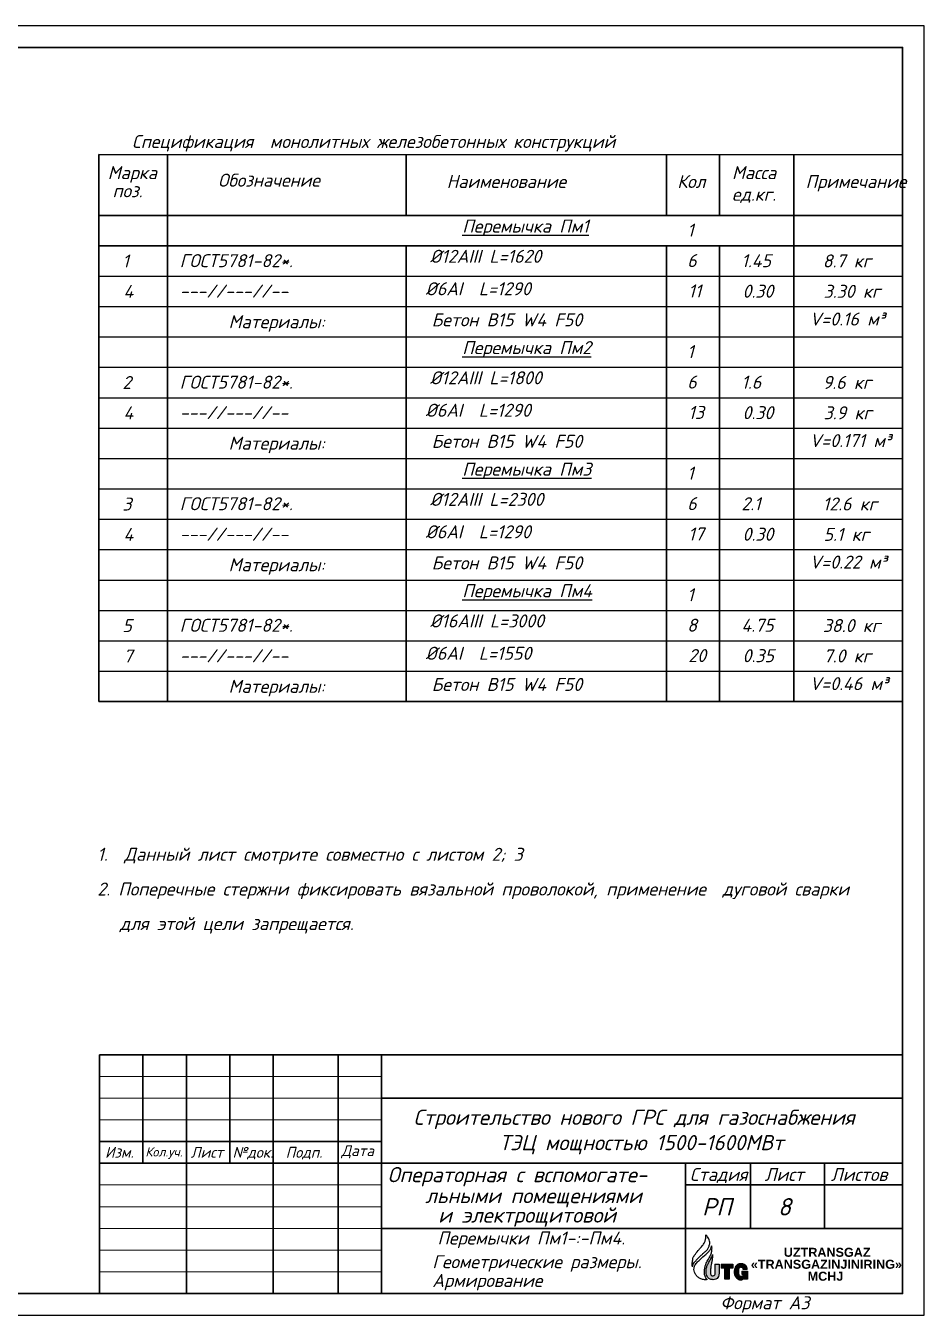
# Model space of a CAD drawing. Extents: x 108150 to 142535, y -18867 to -9422.
# Drawn here: x 137479.4 to 137686.3, y -16848.3 to -16551.3 of the extents above; entities that cross this region are included whole.
import ezdxf

# ---------------------------------------------------------------- set-up
doc = ezdxf.new("R2010")
doc.units = 0
doc.header["$MEASUREMENT"] = 0
doc.layers.add('12321', color=7, linetype='Continuous')
doc.layers.add('PDF2_Text', color=5, linetype='Continuous')
for name, color, linetype, lineweight in [('SNOVNOY', 3, 'Continuous', 70), ('Выносные', 8, 'Continuous', 15), ('осн', 3, 'Continuous', 70), ('Текст', 2, 'Continuous', 15)]:
    doc.layers.add(name, color=color, linetype=linetype, lineweight=lineweight)
doc.styles.add('PDF Arial', font='arial.ttf')
doc.styles.add('ГОСТ -3', font='isocpeui.ttf', dxfattribs={"height": 3})
doc.styles.add('ГОСТ2.5', font='isocpeur.ttf', dxfattribs={"oblique": 15, "height": 2.5})

msp = doc.modelspace()

# ---------------------------------------------------------------- hatches: boundary and pattern name
at = {"layer": '12321', "lineweight": 25, "ltscale": 2}
h = msp.add_hatch(color=170, dxfattribs=at)
h.dxf.hatch_style = 1
edge = h.paths.add_edge_path()
edge.add_line((137639.0677, -16836.5667), (137638.1125, -16836.5667))
edge.add_line((137638.1125, -16836.5667), (137638.1125, -16838.7818))
edge.add_spline(control_points=[(137638.1125, -16838.7818), (137638.0996, -16838.8928), (137638.0794, -16839.0664), (137637.9137, -16839.2786), (137637.7011, -16839.3199), (137637.4852, -16839.3342), (137637.3294, -16839.2021), (137637.2367, -16839.0142), (137637.1981, -16838.7895), (137637.2024, -16838.4137), (137637.1851, -16837.9475), (137637.2252, -16837.432), (137637.2858, -16836.9256), (137637.4118, -16836.4451), (137637.4809, -16835.8408), (137637.6451, -16835.1804), (137637.6355, -16834.6603), (137637.6304, -16834.3834)], knot_values=[0, 0, 0, 0, 0.32175029, 0.50372886, 0.7413174, 0.93122956, 1.11213119, 1.29654799, 1.53988838, 1.77020295, 2.39711599, 2.90378622, 3.28253457, 3.88886889, 4.35336348, 5.06194669, 5.86905617, 5.86905617, 5.86905617, 5.86905617], degree=3, periodic=0)
edge.add_spline(control_points=[(137637.6304, -16834.3834), (137637.6207, -16834.4046), (137637.5177, -16834.6284), (137637.2721, -16835.1363), (137636.8672, -16835.8724), (137636.4653, -16836.6462), (137636.1182, -16837.4146), (137636.1055, -16837.9521), (137636.099, -16838.2275)], knot_values=[0, 0, 0, 0, 0.06833028, 0.72117683, 1.65163806, 2.52459263, 3.28438922, 4.0823675, 4.0823675, 4.0823675, 4.0823675], degree=3, periodic=0)
edge.add_spline(control_points=[(137636.099, -16838.2275), (137636.1027, -16838.302), (137636.117, -16838.5864), (137636.1732, -16839.0781), (137636.4393, -16839.6813), (137637.0277, -16840.0638), (137637.7016, -16840.1987), (137638.3649, -16840.0737), (137638.8554, -16839.6816), (137639.0378, -16839.1915), (137639.0596, -16838.886), (137639.0677, -16838.7731)], knot_values=[0, 0, 0, 0, 0.2184505, 0.83381126, 1.44661398, 2.07318585, 2.80467327, 3.4162574, 3.99187545, 4.55748986, 4.88904194, 4.88904194, 4.88904194, 4.88904194], degree=3, periodic=0)
edge.add_line((137639.0677, -16838.7731), (137639.0677, -16836.5667))
h = msp.add_hatch(color=170, dxfattribs=at)
h.dxf.hatch_style = 1
h.paths.add_polyline_path([(137641.3768, -16837.4906), (137642.269, -16837.4906), (137642.269, -16836.5667), (137639.5657, -16836.5667), (137639.5657, -16837.4906), (137640.4047, -16837.4906), (137640.4047, -16840.0477), (137641.3768, -16840.0477)])
h = msp.add_hatch(color=170, dxfattribs=at)
h.dxf.hatch_style = 1
edge = h.paths.add_edge_path()
edge.add_spline(control_points=[(137645.5558, -16837.7794), (137645.5518, -16837.6935), (137645.5436, -16837.5146), (137645.464, -16837.2443), (137645.3229, -16836.9938), (137645.1528, -16836.8301), (137644.9883, -16836.7138), (137644.8424, -16836.6181), (137644.6401, -16836.5621), (137644.4171, -16836.5021), (137644.1085, -16836.5039), (137643.7209, -16836.4868), (137643.2637, -16836.6508), (137642.9206, -16837.0498), (137642.7012, -16837.5077), (137642.5873, -16838.1072), (137642.5683, -16838.66), (137642.6939, -16839.1596), (137642.9015, -16839.497), (137643.1459, -16839.8775), (137643.5178, -16840.0707), (137643.8389, -16840.1614), (137644.0751, -16840.1896), (137644.3127, -16840.1729), (137644.5284, -16840.0883), (137644.7067, -16839.9715), (137644.8286, -16839.892), (137644.8783, -16839.8595)], knot_values=[0, 0, 0, 0, 0.25111067, 0.5227896, 0.81665353, 1.0828984, 1.20521301, 1.40771753, 1.58789185, 1.81639069, 2.08087123, 2.48608788, 2.94981708, 3.44112246, 3.985778, 4.42046793, 5.22027539, 5.58514014, 5.90745935, 6.37746939, 6.88525477, 7.08490717, 7.35582828, 7.57743803, 7.77434882, 8.02634128, 8.20040993, 8.20040993, 8.20040993, 8.20040993], degree=3, periodic=0)
edge.add_line((137644.8783, -16839.8595), (137644.8783, -16840.0407))
edge.add_line((137644.8783, -16840.0407), (137645.6031, -16840.0407))
edge.add_line((137645.6031, -16840.0407), (137645.6031, -16838.1942))
edge.add_line((137645.6031, -16838.1942), (137644.2983, -16838.1942))
edge.add_line((137644.2983, -16838.1942), (137644.2983, -16838.8632))
edge.add_line((137644.2983, -16838.8632), (137644.7029, -16838.8632))
edge.add_spline(control_points=[(137644.7029, -16838.8632), (137644.7073, -16838.9276), (137644.7159, -16839.0561), (137644.6097, -16839.2201), (137644.4314, -16839.3347), (137644.2137, -16839.3274), (137643.9608, -16839.3339), (137643.7201, -16839.1801), (137643.5966, -16838.8892), (137643.5474, -16838.5619), (137643.561, -16838.2051), (137643.5608, -16837.8913), (137643.6048, -16837.624), (137643.7308, -16837.4216), (137643.9649, -16837.2958), (137644.2341, -16837.2903), (137644.4782, -16837.3993), (137644.6423, -16837.5755), (137644.6456, -16837.723), (137644.6468, -16837.7794)], knot_values=[0, 0, 0, 0, 0.18476977, 0.36821541, 0.54027769, 0.78268383, 0.98616211, 1.27703997, 1.54700192, 1.88874392, 2.2406241, 2.58982635, 2.80813824, 3.0254609, 3.2613069, 3.55693344, 3.77661183, 4.03780399, 4.19947695, 4.19947695, 4.19947695, 4.19947695], degree=3, periodic=0)
edge.add_line((137644.6468, -16837.7794), (137645.5558, -16837.7794))

# ---------------------------------------------------------------- linework, layer by layer
at = {"color": 7, "lineweight": 35}
for p, q in [((137496.2147, -16706.9975, -754.4947), (137496.2147, -16580.9975, -754.4947)), ((137496.2147, -16580.9975, -754.4947), (137681.3475, -16581.0451, -754.4947)), ((137511.9769, -16706.9975, -754.4947), (137511.9769, -16581.0015, -754.4947)), ((137566.9769, -16595.0157, -754.4947), (137566.9769, -16581.0157, -754.4947)), ((137626.9769, -16595.0311, -754.4947), (137626.9769, -16581.0311, -754.4947)), ((137639.1482, -16595.0342, -754.4947), (137639.1482, -16581.0342, -754.4947)), ((137656.3439, -16706.9975, -754.4947), (137656.3439, -16581.0386, -754.4947)), ((137496.2147, -16594.9975, -754.4947), (137681.3439, -16595.0451, -754.4947)), ((137496.2147, -16601.9975, -754.4947), (137681.3439, -16601.9975, -754.4947)), ((137496.2147, -16601.9975, -754.4947), (137681.3439, -16601.9975, -754.4947)), ((137566.9769, -16706.9975, -754.4947), (137566.9769, -16602.0157, -754.4947)), ((137626.9769, -16706.9975, -754.4947), (137626.9769, -16602.0311, -754.4947)), ((137639.1482, -16706.9975, -754.4947), (137639.1482, -16602.0342, -754.4947)), ((137496.2147, -16706.9975, -754.4947), (137681.3439, -16706.9975, -754.4947))]:
    msp.add_line(p, q, dxfattribs=at)
at = {"color": 7, "lineweight": 25, "ltscale": 0.5}
for p, q in [((137496.2147, -16608.9975, -754.4947), (137681.3439, -16608.9975, -754.4947)), ((137496.2147, -16615.9975, -754.4947), (137681.3439, -16615.9975, -754.4947)), ((137496.2147, -16622.9975, -754.4947), (137681.3439, -16622.9975, -754.4947)), ((137496.2147, -16629.9975, -754.4947), (137681.3439, -16629.9975, -754.4947)), ((137496.2147, -16637.0157, -754.4947), (137681.3439, -16637.0157, -754.4947)), ((137496.2147, -16643.9975, -754.4947), (137681.3439, -16643.9975, -754.4947)), ((137496.2147, -16685.9975, -754.4947), (137681.3439, -16685.9975, -754.4947)), ((137496.2147, -16693.0157, -754.4947), (137681.3439, -16693.0157, -754.4947)), ((137496.2147, -16699.9975, -754.4947), (137681.3439, -16699.9975, -754.4947))]:
    msp.add_line(p, q, dxfattribs=at)
at = {"color": 7, "lineweight": 25}
for p, q in [((137496.2147, -16608.9975, -754.4947), (137681.3439, -16608.9975, -754.4947)), ((137496.2147, -16615.9975, -754.4947), (137681.3439, -16615.9975, -754.4947)), ((137496.2147, -16622.9975, -754.4947), (137681.3439, -16622.9975, -754.4947)), ((137496.2147, -16629.9975, -754.4947), (137681.3439, -16629.9975, -754.4947)), ((137496.2147, -16636.9975, -754.4947), (137681.3439, -16636.9975, -754.4947)), ((137496.2147, -16643.9975, -754.4947), (137681.3439, -16643.9975, -754.4947)), ((137496.2147, -16650.9975, -754.4947), (137681.3439, -16650.9975, -754.4947)), ((137496.2147, -16657.9975, -754.4947), (137681.3439, -16657.9975, -754.4947)), ((137496.2147, -16664.9975, -754.4947), (137681.3439, -16664.9975, -754.4947)), ((137496.2147, -16671.9975, -754.4947), (137681.3439, -16671.9975, -754.4947)), ((137496.2147, -16678.9975, -754.4947), (137681.3439, -16678.9975, -754.4947)), ((137496.2147, -16685.9975, -754.4947), (137681.3439, -16685.9975, -754.4947)), ((137496.2147, -16692.9975, -754.4947), (137681.3439, -16692.9975, -754.4947)), ((137496.2147, -16699.9975, -754.4947), (137681.3439, -16699.9975, -754.4947))]:
    msp.add_line(p, q, dxfattribs=at)
at = {"color": 7, "lineweight": 30, "ltscale": 100}
for p, q in [((137496.3475, -16788.334, -754.4947), (137681.3475, -16788.334, -754.4947)), ((137496.3475, -16788.334, -754.4947), (137496.3475, -16843.334, -754.4947)), ((137506.3475, -16788.334, -754.4947), (137506.3475, -16813.334, -754.4947)), ((137516.3475, -16788.334, -754.4947), (137516.3475, -16843.334, -754.4947)), ((137526.3475, -16788.334, -754.4947), (137526.3475, -16813.334, -754.4947)), ((137536.3475, -16788.334, -754.4947), (137536.3475, -16843.334, -754.4947)), ((137551.3475, -16788.334, -754.4947), (137551.3475, -16843.334, -754.4947)), ((137561.3475, -16788.334, -754.4947), (137561.3475, -16843.334, -754.4947)), ((137561.3475, -16798.334, -754.4947), (137681.3475, -16798.334, -754.4947)), ((137496.3475, -16808.334, -754.4947), (137561.3475, -16808.334, -754.4947)), ((137496.3475, -16813.334, -754.4947), (137561.3475, -16813.334, -754.4947)), ((137561.3475, -16813.334, -754.4947), (137681.3475, -16813.334, -754.4947)), ((137631.3475, -16813.334, -754.4947), (137631.3475, -16843.334, -754.4947)), ((137646.3475, -16813.334, -754.4947), (137646.3475, -16828.334, -754.4947)), ((137663.3475, -16813.334, -754.4947), (137663.3475, -16828.334, -754.4947)), ((137631.3475, -16818.334, -754.4947), (137681.3475, -16818.334, -754.4947)), ((137561.3475, -16828.334, -754.4947), (137681.3475, -16828.334, -754.4947))]:
    msp.add_line(p, q, dxfattribs=at)
at = {"color": 7, "lineweight": 25, "elevation": -754.4947}
msp.add_lwpolyline([(137266.3475, -16848.334), (137686.3475, -16848.334), (137686.3475, -16551.334), (137266.3475, -16551.334)], close=True, dxfattribs=at)
at = {"color": 7, "lineweight": 35, "elevation": -754.4947}
msp.add_lwpolyline([(137286.3475, -16843.334), (137681.3475, -16843.334), (137681.3475, -16556.334), (137286.3475, -16556.334)], close=True, dxfattribs=at)
at = {"layer": '12321', "color": 170, "lineweight": 25, "ltscale": 2}
for p, q in [((137638.1125, -16836.5667, -754.4947), (137639.0677, -16836.5667, -754.4947)), ((137638.1125, -16836.5667, -754.4947), (137638.1125, -16838.7818, -754.4947)), ((137639.0677, -16836.5667, -754.4947), (137639.0677, -16838.7731, -754.4947)), ((137639.5657, -16836.5667, -754.4947), (137642.269, -16836.5667, -754.4947)), ((137639.5657, -16836.5667, -754.4947), (137639.5657, -16837.4906, -754.4947)), ((137642.269, -16836.5667, -754.4947), (137642.269, -16837.4906, -754.4947)), ((137640.4047, -16837.4906, -754.4947), (137639.5657, -16837.4906, -754.4947)), ((137640.4047, -16840.0477, -754.4947), (137640.4047, -16837.4906, -754.4947)), ((137642.269, -16837.4906, -754.4947), (137641.3768, -16837.4906, -754.4947)), ((137641.3768, -16837.4906, -754.4947), (137641.3768, -16840.0477, -754.4947)), ((137644.2983, -16838.1942, -754.4947), (137645.6031, -16838.1942, -754.4947)), ((137644.2983, -16838.1942, -754.4947), (137644.2983, -16838.8632, -754.4947)), ((137644.2983, -16838.8632, -754.4947), (137644.7029, -16838.8632, -754.4947)), ((137645.5558, -16837.7794, -754.4947), (137644.6468, -16837.7794, -754.4947)), ((137644.8783, -16840.0407, -754.4947), (137644.8783, -16839.8595, -754.4947)), ((137645.6031, -16838.1942, -754.4947), (137645.6031, -16840.0407, -754.4947)), ((137641.3768, -16840.0477, -754.4947), (137640.4047, -16840.0477, -754.4947)), ((137645.6031, -16840.0407, -754.4947), (137644.8783, -16840.0407, -754.4947))]:
    msp.add_line(p, q, dxfattribs=at)
at = {"layer": '12321', "color": 150, "lineweight": 25, "ltscale": 2}
for points in [[(137632.9472, -16837.2282, -754.4947), (137632.8814, -16836.4745, -754.4947), (137633.003, -16835.6167, -754.4947), (137633.1517, -16834.9885, -754.4947), (137633.6248, -16834.2455, -754.4947), (137634.4633, -16833.2099, -754.4947), (137635.0311, -16832.5539, -754.4947), (137635.3825, -16832.1148, -754.4947), (137635.619, -16831.7636, -754.4947), (137635.9135, -16831.1127, -754.4947), (137635.9937, -16830.8002, -754.4947), (137636.0522, -16830.3484, -754.4947), (137636.0571, -16830.0056, -754.4947), (137636.0433, -16829.822, -754.4947)], [(137632.9472, -16837.2282, -754.4947), (137633.1165, -16836.5979, -754.4947), (137633.4339, -16836.0987, -754.4947), (137633.9756, -16835.4727, -754.4947), (137634.8173, -16834.6584, -754.4947), (137635.3791, -16834.1578, -754.4947), (137635.9747, -16833.6369, -754.4947), (137636.4954, -16833.0332, -754.4947), (137636.767, -16832.4451, -754.4947), (137636.8836, -16832.0595, -754.4947), (137636.906, -16831.2823, -754.4947), (137636.7196, -16830.7212, -754.4947), (137636.4398, -16830.2512, -754.4947), (137636.1794, -16829.9814, -754.4947), (137636.0433, -16829.822, -754.4947)]]:
    msp.add_spline(points, degree=3, dxfattribs=at)
at = {"layer": '12321', "color": 82, "lineweight": 25, "ltscale": 2, "true_color": 0x41c20a}
for points in [[(137636.3352, -16840.1394, -754.4947), (137635.4767, -16840.1426, -754.4947), (137634.7177, -16839.9012, -754.4947), (137634.1166, -16839.4906, -754.4947), (137633.6372, -16838.8846, -754.4947), (137633.5396, -16838.7026, -754.4947), (137633.3363, -16838.1054, -754.4947), (137633.3114, -16837.504, -754.4947), (137633.4384, -16837.0386, -754.4947), (137633.932, -16836.2593, -754.4947), (137634.6644, -16835.5437, -754.4947), (137635.617, -16834.6626, -754.4947), (137636.4337, -16833.9594, -754.4947), (137636.7763, -16833.5632, -754.4947), (137637.1714, -16832.9475, -754.4947), (137637.2818, -16832.6263, -754.4947), (137637.3454, -16832.3281, -754.4947)], [(137636.3352, -16840.1394, -754.4947), (137635.854, -16839.333, -754.4947), (137635.7048, -16838.703, -754.4947), (137635.7386, -16837.7339, -754.4947), (137635.901, -16836.9819, -754.4947), (137636.1185, -16836.3653, -754.4947), (137636.6601, -16835.4087, -754.4947), (137636.9522, -16834.8599, -754.4947), (137637.2691, -16834.1884, -754.4947), (137637.3703, -16833.8046, -754.4947), (137637.4307, -16833.335, -754.4947), (137637.4546, -16832.93, -754.4947), (137637.4271, -16832.6037, -754.4947), (137637.3454, -16832.3281, -754.4947)]]:
    msp.add_spline(points, degree=3, dxfattribs=at)
at = {"layer": '12321', "color": 170, "lineweight": 25, "ltscale": 2}
for points in [[(137636.099, -16838.2275, -754.4947), (137636.1736, -16837.4132, -754.4947), (137636.4541, -16836.687, -754.4947), (137636.8616, -16835.8907, -754.4947), (137637.309, -16835.0488, -754.4947), (137637.6011, -16834.447, -754.4947), (137637.6304, -16834.3834, -754.4947)], [(137638.1125, -16838.7818, -754.4947), (137638.0361, -16839.1026, -754.4947), (137637.9163, -16839.2454, -754.4947), (137637.6837, -16839.3173, -754.4947), (137637.4893, -16839.309, -754.4947), (137637.3419, -16839.1966, -754.4947), (137637.2531, -16839.0298, -754.4947), (137637.2052, -16838.7851, -754.4947), (137637.1998, -16838.5491, -754.4947), (137637.1972, -16837.9068, -754.4947), (137637.2327, -16837.3888, -754.4947), (137637.2833, -16837.004, -754.4947), (137637.4076, -16836.3953, -754.4947), (137637.4795, -16835.9248, -754.4947), (137637.6073, -16835.2101, -754.4947), (137637.6304, -16834.3834, -754.4947)], [(137645.5558, -16837.7794, -754.4947), (137645.534, -16837.523, -754.4947), (137645.4567, -16837.2556, -754.4947), (137645.3059, -16836.9949, -754.4947), (137645.1116, -16836.8034, -754.4947), (137645.0101, -16836.7299, -754.4947), (137644.8315, -16836.6244, -754.4947), (137644.6561, -16836.5667, -754.4947), (137644.4277, -16836.5149, -754.4947), (137644.157, -16836.5018, -754.4947), (137643.742, -16836.5133, -754.4947), (137643.2971, -16836.6803, -754.4947), (137642.9514, -16837.0462, -754.4947), (137642.7106, -16837.5497, -754.4947), (137642.6187, -16837.9855, -754.4947), (137642.6161, -16838.805, -754.4947), (137642.7159, -16839.1653, -754.4947), (137642.8761, -16839.4541, -754.4947), (137643.1677, -16839.8374, -754.4947), (137643.6196, -16840.0953, -754.4947), (137643.8166, -16840.1504, -754.4947), (137644.0925, -16840.1819, -754.4947), (137644.3185, -16840.1603, -754.4947), (137644.5076, -16840.0899, -754.4947), (137644.729, -16839.957, -754.4947), (137644.8783, -16839.8595, -754.4947)], [(137639.0677, -16838.7731, -754.4947), (137639.0313, -16839.1109, -754.4947), (137638.8129, -16839.6477, -754.4947), (137638.3566, -16840.0214, -754.4947), (137637.744, -16840.1537, -754.4947), (137637.009, -16840.0071, -754.4947), (137636.4843, -16839.6371, -754.4947), (137636.2055, -16839.0745, -754.4947), (137636.1114, -16838.451, -754.4947), (137636.099, -16838.2275, -754.4947)], [(137644.6468, -16837.7794, -754.4947), (137644.6278, -16837.6148, -754.4947), (137644.4592, -16837.4069, -754.4947), (137644.2538, -16837.3148, -754.4947), (137643.951, -16837.3227, -754.4947), (137643.7404, -16837.4411, -754.4947), (137643.6192, -16837.628, -754.4947), (137643.5729, -16837.8468, -754.4947), (137643.5587, -16838.2043, -754.4947), (137643.5587, -16838.5649, -754.4947), (137643.6166, -16838.9102, -754.4947), (137643.7404, -16839.1576, -754.4947), (137643.9932, -16839.3155, -754.4947), (137644.2012, -16839.3296, -754.4947), (137644.4485, -16839.3067, -754.4947), (137644.5979, -16839.213, -754.4947), (137644.6955, -16839.0524, -754.4947), (137644.7029, -16838.8632, -754.4947)]]:
    msp.add_spline(points, degree=3, dxfattribs=at)
at = {"layer": 'Выносные', "color": 7}
for p, q in [((137496.3475, -16793.334, -754.4947), (137561.3475, -16793.334, -754.4947)), ((137496.3475, -16798.334, -754.4947), (137561.3475, -16798.334, -754.4947)), ((137496.3475, -16803.334, -754.4947), (137561.3475, -16803.334, -754.4947)), ((137496.3475, -16818.334, -754.4947), (137561.3475, -16818.334, -754.4947)), ((137496.3475, -16823.334, -754.4947), (137561.3475, -16823.334, -754.4947)), ((137496.3475, -16828.334, -754.4947), (137561.3475, -16828.334, -754.4947)), ((137496.3475, -16833.334, -754.4947), (137561.3475, -16833.334, -754.4947)), ((137496.3475, -16838.334, -754.4947), (137561.3475, -16838.334, -754.4947))]:
    msp.add_line(p, q, dxfattribs=at)

# ---------------------------------------------------------------- texts
at = {"color": 7, "lineweight": -3, "style": 'ГОСТ -3'}
msp.add_text('Спецификация  монолитных железобетонных конструкций', height=3, dxfattribs=at).set_placement((137503.8324, -16579.4885, -754.4947))
at = {"color": 7, "style": 'ГОСТ -3'}
for s, p in [('Марка', (137498.2347, -16586.66, -754.4947)), ('Масса', (137642.0593, -16586.66, -754.4947)), ('Обозначение', (137523.6577, -16588.4004, -754.4947)), ('Наименование', (137576.3245, -16588.7, -754.4947)), ('Кол', (137629.4446, -16588.7, -754.4947)), ('Примечание', (137659.0162, -16588.7, -754.4947)), ('поз.', (137499.3384, -16590.8408, -754.4947)), ('ед.кг.', (137642.0593, -16591.6473, -754.4947)), ('%%UПеремычка Пм1', (137579.9224, -16598.9749, -754.4947)), ('1', (137631.7391, -16599.8955, -754.4947)), ('1', (137501.6021, -16607.0157, -754.4947)), ('ГОСТ5781-82*.', (137514.8125, -16606.9388, -754.4947)), ('%%C12АIII L=1620', (137572.4835, -16605.9324, -754.4947)), ('6', (137631.7391, -16606.9137, -754.4947)), ('1.45', (137644.2253, -16606.9452, -754.4947)), ('8.7 кг', (137662.9599, -16606.9975, -754.4947)), ('4', (137501.8545, -16614.0157, -754.4947)), ('---//---//--', (137514.8125, -16613.9388, -754.4947)), ('%%C6АI  L=1290', (137571.4529, -16613.409, -754.4947)), ('11', (137631.9914, -16613.9137, -754.4947)), ('0.30', (137644.4776, -16613.9634, -754.4947)), ('3.30 кг', (137663.152, -16613.9975, -754.4947)), ('Материалы:', (137526.0756, -16620.9975, -754.4947)), ('Бетон В15 W4 F50', (137572.8684, -16620.5656, -754.4947)), ('%%UПеремычка Пм2', (137579.9224, -16626.9567, -754.4947)), ('1', (137631.7391, -16627.8773, -754.4947)), ('2', (137501.6021, -16634.9975, -754.4947)), ('ГОСТ5781-82*.', (137514.8125, -16634.9206, -754.4947)), ('%%C12АIII L=1800', (137572.4835, -16633.9142, -754.4947)), ('6', (137631.7391, -16634.8955, -754.4947)), ('1.6', (137644.2253, -16634.927, -754.4947)), ('9.6 кг', (137662.9599, -16634.9793, -754.4947)), ('4', (137501.8545, -16641.9975, -754.4947)), ('---//---//--', (137514.8125, -16641.9388, -754.4947)), ('%%C6АI  L=1290', (137571.4529, -16641.3908, -754.4947)), ('13', (137631.9914, -16641.8955, -754.4947)), ('0.30', (137644.4776, -16641.9452, -754.4947)), ('3.9 кг', (137663.152, -16641.9793, -754.4947)), ('Материалы:', (137526.0756, -16648.9793, -754.4947)), ('Бетон В15 W4 F50', (137572.8684, -16648.5474, -754.4947)), ('%%UПеремычка Пм3', (137579.9224, -16654.9567, -754.4947)), ('1', (137631.7391, -16655.8773, -754.4947)), ('3', (137501.6021, -16662.9975, -754.4947)), ('ГОСТ5781-82*.', (137514.8125, -16662.9206, -754.4947)), ('%%C12АIII L=2300', (137572.4835, -16661.9142, -754.4947)), ('6', (137631.7391, -16662.8955, -754.4947)), ('2.1', (137644.2253, -16662.927, -754.4947)), ('12.6 кг', (137662.9599, -16662.9793, -754.4947)), ('4', (137501.8545, -16669.9975, -754.4947)), ('---//---//--', (137514.8125, -16669.9388, -754.4947)), ('%%C6АI  L=1290', (137571.4529, -16669.3908, -754.4947)), ('17', (137631.9914, -16669.8955, -754.4947)), ('0.30', (137644.4776, -16669.9452, -754.4947)), ('5.1 кг', (137663.152, -16669.9793, -754.4947)), ('Бетон В15 W4 F50', (137572.8684, -16676.5474, -754.4947)), ('Материалы:', (137526.0756, -16676.9793, -754.4947)), ('%%UПеремычка Пм4', (137579.9224, -16682.9567, -754.4947)), ('1', (137631.7391, -16683.8773, -754.4947)), ('5', (137501.6021, -16690.9975, -754.4947)), ('ГОСТ5781-82*.', (137514.8125, -16690.9206, -754.4947)), ('%%C16АIII L=3000', (137572.4835, -16689.9142, -754.4947)), ('8', (137631.7391, -16690.8955, -754.4947)), ('4.75', (137644.2253, -16690.927, -754.4947)), ('38.0 кг', (137662.9599, -16690.9793, -754.4947)), ('%%C6АI  L=1550', (137571.4529, -16697.3726, -754.4947)), ('7', (137501.8545, -16697.9975, -754.4947)), ('---//---//--', (137514.8125, -16697.9388, -754.4947)), ('20', (137631.9914, -16697.8955, -754.4947)), ('0.35', (137644.4776, -16697.927, -754.4947)), ('7.0 кг', (137663.152, -16697.9793, -754.4947)), ('Материалы:', (137526.0756, -16704.9793, -754.4947)), ('Бетон В15 W4 F50', (137572.8684, -16704.5474, -754.4947)), ('1.  Данный лист смотрите совместно с листом 2; 3', (137495.8279, -16743.6694, -4539.8512)), ('2. Поперечные стержни фиксировать вязальной проволокой, применение  дуговой сварки ', (137495.8279, -16751.6694, -4539.8512)), ('для этой цели запрещается.', (137501.0072, -16759.632, -4539.8512)), ('Перемычки Пм1-:-Пм4.', (137574.197, -16832.056, -754.4947))]:
    msp.add_text(s, height=3, dxfattribs=at).set_placement(p)
at = {"color": 7, "lineweight": 30, "style": 'ГОСТ -3'}
for s, p in [('Геометрические размеры.', (137573.0119, -16837.5131, -754.4947)), ('Армирование', (137573.0119, -16841.8312, -754.4947))]:
    msp.add_text(s, height=3, dxfattribs=at).set_placement(p)
at = {"color": 7, "lineweight": -3, "char_height": 3, "attachment_point": 1, "style": 'ГОСТ -3'}
for s, insert, width in [('V=0.16 м³', (137659.9371, -16617.384, -754.4947), 19.41822), ('V=0.171 м³', (137659.9371, -16645.384, -754.4947), 20.424765), ('V=0.22 м³', (137659.9371, -16673.3658, -754.4947), 19.41822), ('V=0.46 м³', (137659.9371, -16701.3658, -754.4947), 19.41822)]:
    msp.add_mtext(s, dxfattribs=dict(at, insert=insert, width=width))
at = {"layer": 'PDF2_Text', "lineweight": 25, "char_height": 2.07708, "attachment_point": 7, "style": 'PDF Arial'}
for s, insert in [('{\\fArial|b1|i0|c204|p34;UZTRANSGAZ}', (137653.996, -16834.9105, -754.4947)), ('{\\fArial|b1|i0|c204|p34;«TRANSGAZINJINIRING»}', (137646.3977, -16837.6662, -754.4947)), ('{\\fArial|b1|i0|c204|p34;MCHJ}', (137659.4953, -16840.4219, -754.4947))]:
    msp.add_mtext(s, dxfattribs=dict(at, insert=insert))
at = {"layer": 'SNOVNOY', "color": 3, "insert": (137568.5816, -16800.994, -754.4947), "char_height": 3.5, "width": 108.046652, "attachment_point": 1}
msp.add_mtext('\\pi0.10079;{\\fISOCPEUR|b0|i1|c204|p34;Строительство нового ГРС для газоснабжения \\P\\pi19.88905;ТЭЦ мощностью 1500-1600МВт}', dxfattribs=at)
at = {"layer": 'осн', "color": 2, "attachment_point": 1}
for s, insert, char_height, width in [('{\\fISOCPEUR|b0|i1|c204|p34;\\H1.167x;\\W1;Изм.}', (137497.6125, -16809.5595, -754.4947), 2.1384, 8.867642), ('{\\fISOCPEUR|b0|i1|c204|p34;\\H1.167x;\\W1;Кол.уч.}', (137506.8969, -16809.6486, -754.4947), 1.828332, 10.067026), ('{\\fISOCPEUR|b0|i1|c204|p34;\\H1.167x;\\W1;Лист}', (137517.3447, -16809.5595, -754.4947), 2.1384, 8.967948), ('{\\fISOCPEUR|b0|i1|c204|p34;\\H1.167x;\\W1;№док.}', (137526.9925, -16809.5595, -754.4947), 2.1384, 10.82739), ('{\\fISOCPEUR|b0|i1|c204|p34;\\H1.167x;\\W1;Подп.}', (137539.2339, -16809.5595, -754.4947), 2.1384, 12.497236), ('{\\fISOCPEUR|b0|i1|c204|p34;\\H1.167x;\\W1;Дата}', (137552.0499, -16809.1902, -754.4947), 2.1384, 12.787965), ('{\\fISOCPEUR|b0|i1|c204|p34;\\W1;Стадия}', (137632.3593, -16814.4084, -754.4947), 3, 14.081712), ('{\\fISOCPEUR|b0|i1|c204|p34;\\W1;Лист}', (137649.5834, -16814.4084, -754.4947), 3, 14.081712), ('{\\fISOCPEUR|b0|i1|c204|p34;\\W1;Листов}', (137664.8259, -16814.4084, -754.4947), 3, 14.081712)]:
    msp.add_mtext(s, dxfattribs=dict(at, insert=insert, char_height=char_height, width=width))
at = {"layer": 'Текст', "color": 2, "attachment_point": 1, "style": 'ГОСТ2.5'}
for s, insert, char_height, width in [('Операторная с вспомогате-', (137562.7166, -16814.2008, -754.4947), 3.5, 68.50384), ('льными помещениями ', (137571.3913, -16819.0285, -754.4947), 3.5, 68.875124), ('РП', (137635.1686, -16821.3606, -754.4947), 4, 8.161037), ('8', (137652.64, -16821.3606, -754.4947), 4, 8.161037), ('и электрощитовой', (137574.3575, -16823.5111, -754.4947), 3.5, 68.800878)]:
    msp.add_mtext(s, dxfattribs=dict(at, insert=insert, char_height=char_height, width=width))
at = {"layer": 'Текст', "color": 7, "insert": (137639.3665, -16843.9728, -754.4947), "char_height": 3, "width": 33.544274, "attachment_point": 1, "style": 'ГОСТ2.5'}
msp.add_mtext('Формат А3', dxfattribs=at)

doc.saveas('drawing.dxf')
